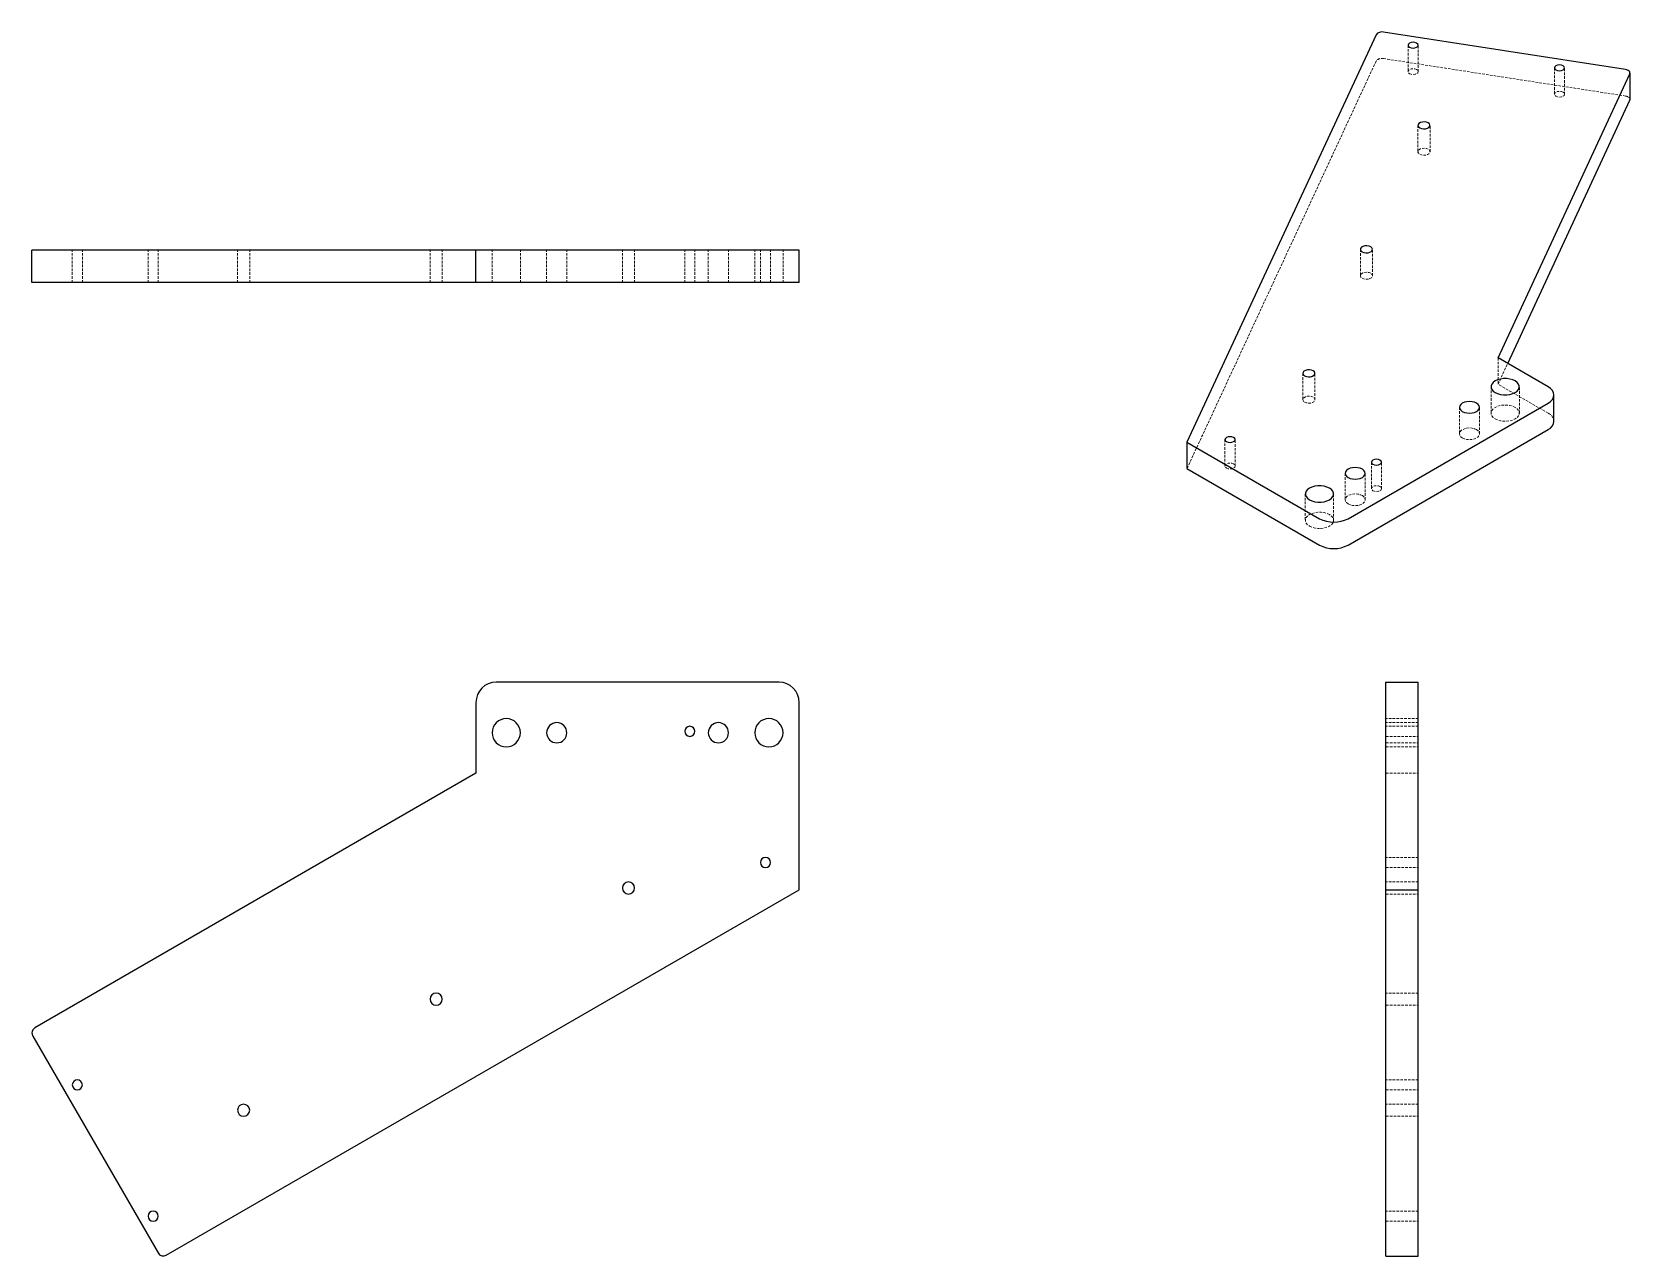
# Model space of a CAD drawing. Header units: millimetres. Extents: x -36 to 755, y -19 to 587.
import ezdxf

# ---------------------------------------------------------------- set-up
doc = ezdxf.new("R2010")
doc.units = ezdxf.units.MM
doc.linetypes.add('HIDDEN', pattern=[1.905, 1.27, -0.635])

msp = doc.modelspace()

# ---------------------------------------------------------------- linework, layer by layer
at = {"color": 7, "linetype": 'Continuous', "lineweight": 25}
for p, q in [((629.36, 585.56), (535.75, 383.87)), ((752.81, 568.26), (633.04, 586.79)), ((689.71, 425.62), (754.94, 566.14)), ((755.04, 553.52), (755.04, 566.59)), ((694.5, 422.86), (754.94, 553.07)), ((-35.91, 462.87), (-35.91, 478.87)), ((-34.41, 478.87), (-35.91, 478.87)), ((183.83, 478.87), (-34.41, 478.87)), ((183.83, 462.87), (183.83, 478.87)), ((193.83, 478.87), (183.83, 478.87)), ((333.83, 478.87), (193.83, 478.87)), ((343.83, 478.87), (333.83, 478.87)), ((343.83, 462.87), (343.83, 478.87)), ((-34.41, 462.87), (-35.91, 462.87)), ((183.83, 462.87), (-34.41, 462.87)), ((193.83, 462.87), (183.83, 462.87)), ((333.83, 462.87), (193.83, 462.87)), ((343.83, 462.87), (333.83, 462.87)), ((714.46, 411.33), (689.71, 425.62)), ((717.39, 394.19), (717.39, 407.25)), ((615.47, 346.02), (714.46, 403.17)), ((615.47, 332.95), (714.46, 390.1)), ((535.75, 383.87), (601.32, 346.02)), ((535.75, 383.87), (535.75, 370.81)), ((535.75, 370.81), (601.32, 332.95)), ((333.83, 265.11), (193.83, 265.11)), ((634.25, 265.11), (650.25, 265.11)), ((634.25, 255.11), (634.25, 265.11)), ((650.25, 255.11), (650.25, 265.11)), ((183.83, 255.11), (183.83, 220.11)), ((343.83, 162.38), (343.83, 255.11)), ((634.25, 162.38), (634.25, 255.11)), ((650.25, 162.38), (650.25, 255.11)), ((183.83, 220.11), (-34.41, 94.11)), ((30.59, -18.47), (343.83, 162.38)), ((634.25, 162.38), (650.25, 162.38)), ((634.25, -18.47), (634.25, 162.38)), ((650.25, -18.47), (650.25, 162.38)), ((-35.51, 90.01), (26.49, -17.37)), ((634.25, -18.87), (634.25, -18.47)), ((634.25, -18.87), (650.25, -18.87)), ((650.25, -18.87), (650.25, -18.47))]:
    msp.add_line(p, q, dxfattribs=at)
at = {"color": 7, "linetype": 'HIDDEN', "lineweight": 18}
for p, q in [((645.15, 580.34), (645.15, 567.28)), ((650.15, 567.28), (650.15, 580.34)), ((629.36, 572.5), (535.75, 370.81)), ((752.81, 555.2), (633.04, 573.72)), ((717.59, 569.14), (717.59, 556.07)), ((722.59, 556.07), (722.59, 569.14)), ((650.04, 540.66), (650.04, 527.6)), ((656.04, 527.6), (656.04, 540.66)), ((-15.95, 462.87), (-15.95, 478.87)), ((-10.95, 462.87), (-10.95, 478.87)), ((21.55, 462.87), (21.55, 478.87)), ((26.55, 462.87), (26.55, 478.87)), ((65.84, 462.87), (65.84, 478.87)), ((71.84, 462.87), (71.84, 478.87)), ((161.11, 462.87), (161.11, 478.87)), ((167.11, 462.87), (167.11, 478.87)), ((191.83, 462.87), (191.83, 478.87)), ((205.83, 462.87), (205.83, 478.87)), ((218.83, 462.87), (218.83, 478.87)), ((228.83, 462.87), (228.83, 478.87)), ((256.37, 462.87), (256.37, 478.87)), ((262.37, 462.87), (262.37, 478.87)), ((287.16, 462.87), (287.16, 478.87)), ((292.16, 462.87), (292.16, 478.87)), ((298.83, 462.87), (298.83, 478.87)), ((308.83, 462.87), (308.83, 478.87)), ((321.83, 462.87), (321.83, 478.87)), ((324.66, 462.87), (324.66, 478.87)), ((329.66, 462.87), (329.66, 478.87)), ((335.83, 462.87), (335.83, 478.87)), ((621.57, 479.32), (621.57, 466.26)), ((627.57, 466.26), (627.57, 479.32)), ((689.71, 425.62), (689.71, 412.55)), ((689.71, 412.55), (694.5, 422.86)), ((593.1, 417.99), (593.1, 404.92)), ((599.1, 404.92), (599.1, 417.99)), ((686.25, 411.33), (686.25, 398.27)), ((714.46, 398.27), (689.71, 412.55)), ((700.25, 398.27), (700.25, 411.33)), ((670.57, 401.13), (670.57, 388.06)), ((680.57, 388.06), (680.57, 401.13)), ((554.56, 385.18), (554.56, 372.11)), ((559.56, 372.11), (559.56, 385.18)), ((627.01, 373.97), (627.01, 360.91)), ((632.01, 360.91), (632.01, 373.97)), ((614, 368.47), (614, 355.41)), ((624, 355.41), (624, 368.47)), ((594.32, 358.27), (594.32, 345.2)), ((608.32, 345.2), (608.32, 358.27)), ((650.25, 247.11), (634.25, 247.11)), ((650.25, 245.11), (634.25, 245.11)), ((650.25, 243.3), (634.25, 243.3)), ((634.25, 238.3), (650.25, 238.3)), ((634.25, 235.11), (650.25, 235.11)), ((634.25, 233.11), (650.25, 233.11)), ((634.25, 220.11), (650.25, 220.11)), ((650.25, 178.35), (634.25, 178.35)), ((634.25, 173.35), (650.25, 173.35)), ((650.25, 166.27), (634.25, 166.27)), ((634.25, 160.27), (650.25, 160.27)), ((650.25, 111.27), (634.25, 111.27)), ((634.25, 105.27), (650.25, 105.27)), ((650.25, 68.3), (634.25, 68.3)), ((634.25, 63.3), (650.25, 63.3)), ((650.25, 56.27), (634.25, 56.27)), ((634.25, 50.27), (650.25, 50.27)), ((650.25, 3.35), (634.25, 3.35)), ((634.25, -1.65), (650.25, -1.65))]:
    msp.add_line(p, q, dxfattribs=at)
at = {"color": 7, "linetype": 'Continuous', "lineweight": 25, "flags": 128}
for points in [[(649.42, 581.36), (648.6, 581.68), (647.65, 581.79), (646.69, 581.68), (645.88, 581.36), (645.34, 580.9), (645.15, 580.34), (645.34, 579.79), (645.88, 579.32)], [(645.88, 579.32), (646.69, 579.01), (647.65, 578.9), (648.6, 579.01), (649.42, 579.32), (649.96, 579.79), (650.15, 580.34), (649.96, 580.9), (649.42, 581.36)], [(721.86, 570.16), (721.05, 570.47), (720.09, 570.58), (719.14, 570.47), (718.32, 570.16), (717.78, 569.69), (717.59, 569.14), (717.78, 568.59), (718.32, 568.12)], [(718.32, 568.12), (719.14, 567.8), (720.09, 567.69), (721.05, 567.8), (721.86, 568.12), (722.4, 568.59), (722.59, 569.14), (722.4, 569.69), (721.86, 570.16)], [(754.94, 553.07), (755.01, 553.3), (755.04, 553.52)], [(655.16, 541.89), (654.31, 542.23), (653.3, 542.39), (652.26, 542.34), (651.32, 542.08), (650.58, 541.66), (650.14, 541.11), (650.05, 540.51), (650.32, 539.93), (650.92, 539.44)], [(650.92, 539.44), (651.77, 539.09), (652.78, 538.94), (653.82, 538.99), (654.76, 539.24), (655.5, 539.67), (655.94, 540.21), (656.03, 540.81), (655.76, 541.39), (655.16, 541.89)], [(626.69, 480.55), (625.84, 480.89), (624.83, 481.05), (623.79, 481), (622.85, 480.74), (622.11, 480.32), (621.67, 479.77), (621.58, 479.17), (621.85, 478.59), (622.45, 478.1)], [(622.45, 478.1), (623.3, 477.75), (624.31, 477.6), (625.35, 477.65), (626.29, 477.91), (627.03, 478.33), (627.47, 478.88), (627.56, 479.48), (627.29, 480.06), (626.69, 480.55)], [(598.22, 419.21), (597.37, 419.56), (596.36, 419.71), (595.32, 419.66), (594.38, 419.41), (593.64, 418.98), (593.2, 418.43), (593.11, 417.84), (593.38, 417.25), (593.98, 416.76)], [(593.98, 416.76), (594.83, 416.42), (595.84, 416.26), (596.88, 416.31), (597.82, 416.57), (598.56, 416.99), (599, 417.54), (599.09, 418.14), (598.82, 418.72), (598.22, 419.21)], [(698.2, 414.19), (696.97, 414.75), (695.56, 415.15), (694.03, 415.35), (692.46, 415.35), (690.94, 415.15), (689.52, 414.75), (688.3, 414.19), (687.32, 413.48), (686.64, 412.67), (686.29, 411.78), (686.29, 410.88), (686.64, 410), (687.32, 409.18), (688.3, 408.47)], [(688.3, 408.47), (689.52, 407.91), (690.94, 407.52), (692.46, 407.32), (694.03, 407.32), (695.56, 407.52), (696.97, 407.91), (698.2, 408.47), (699.18, 409.18), (699.86, 410), (700.2, 410.88), (700.2, 411.78), (699.86, 412.67), (699.18, 413.48), (698.2, 414.19)], [(714.46, 403.17), (715.7, 404.04), (716.63, 405.04), (717.2, 406.12), (717.39, 407.25), (717.2, 408.38), (716.63, 409.46), (715.7, 410.46), (714.46, 411.33)], [(679.11, 403.17), (678.07, 403.63), (676.86, 403.92), (675.57, 404.01), (674.28, 403.92), (673.07, 403.63), (672.03, 403.17), (671.24, 402.57), (670.74, 401.87), (670.57, 401.13), (670.74, 400.38), (671.24, 399.68), (672.03, 399.09)], [(672.03, 399.09), (673.07, 398.63), (674.28, 398.34), (675.57, 398.24), (676.86, 398.34), (678.07, 398.63), (679.11, 399.09), (679.9, 399.68), (680.4, 400.38), (680.57, 401.13), (680.4, 401.87), (679.9, 402.57), (679.11, 403.17)], [(558.83, 386.2), (558.02, 386.51), (557.06, 386.62), (556.1, 386.51), (555.29, 386.2), (554.75, 385.73), (554.56, 385.18), (554.75, 384.63), (555.29, 384.16)], [(555.29, 384.16), (556.1, 383.84), (557.06, 383.73), (558.02, 383.84), (558.83, 384.16), (559.37, 384.63), (559.56, 385.18), (559.37, 385.73), (558.83, 386.2)], [(631.27, 374.99), (630.46, 375.31), (629.51, 375.42), (628.55, 375.31), (627.74, 374.99), (627.2, 374.52), (627.01, 373.97), (627.2, 373.42), (627.74, 372.95)], [(627.74, 372.95), (628.55, 372.64), (629.51, 372.53), (630.46, 372.64), (631.27, 372.95), (631.82, 373.42), (632.01, 373.97), (631.82, 374.52), (631.27, 374.99)], [(622.54, 370.51), (621.5, 370.97), (620.3, 371.26), (619, 371.36), (617.71, 371.26), (616.5, 370.97), (615.47, 370.51), (614.67, 369.91), (614.17, 369.22), (614, 368.47), (614.17, 367.72), (614.67, 367.03), (615.47, 366.43)], [(615.47, 366.43), (616.5, 365.97), (617.71, 365.68), (619, 365.58), (620.3, 365.68), (621.5, 365.97), (622.54, 366.43), (623.33, 367.03), (623.83, 367.72), (624, 368.47), (623.83, 369.22), (623.33, 369.91), (622.54, 370.51)], [(606.27, 361.12), (605.05, 361.69), (603.64, 362.08), (602.11, 362.28), (600.54, 362.28), (599.01, 362.08), (597.6, 361.69), (596.37, 361.12), (595.4, 360.42), (594.72, 359.6), (594.37, 358.72), (594.37, 357.81), (594.72, 356.93), (595.4, 356.12), (596.37, 355.41)], [(596.37, 355.41), (597.6, 354.84), (599.01, 354.45), (600.54, 354.25), (602.11, 354.25), (603.64, 354.45), (605.05, 354.84), (606.27, 355.41), (607.25, 356.12), (607.93, 356.93), (608.28, 357.81), (608.28, 358.72), (607.93, 359.6), (607.25, 360.42), (606.27, 361.12)]]:
    msp.add_lwpolyline(points, dxfattribs=at)
at = {"color": 7, "linetype": 'HIDDEN', "lineweight": 18, "flags": 128}
for points in [[(649.42, 568.3), (648.6, 568.61), (647.65, 568.72), (646.69, 568.61), (645.88, 568.3), (645.34, 567.83), (645.15, 567.28), (645.34, 566.73), (645.88, 566.26)], [(645.88, 566.26), (646.69, 565.95), (647.65, 565.84), (648.6, 565.95), (649.42, 566.26), (649.96, 566.73), (650.15, 567.28), (649.96, 567.83), (649.42, 568.3)], [(721.86, 557.09), (721.05, 557.41), (720.09, 557.52), (719.14, 557.41), (718.32, 557.09), (717.78, 556.63), (717.59, 556.07), (717.78, 555.52), (718.32, 555.05)], [(718.32, 555.05), (719.14, 554.74), (720.09, 554.63), (721.05, 554.74), (721.86, 555.05), (722.4, 555.52), (722.59, 556.07), (722.4, 556.63), (721.86, 557.09)], [(655.16, 528.82), (654.31, 529.17), (653.3, 529.32), (652.26, 529.27), (651.32, 529.02), (650.58, 528.59), (650.14, 528.05), (650.05, 527.45), (650.32, 526.87), (650.92, 526.37)], [(650.92, 526.37), (651.77, 526.03), (652.78, 525.87), (653.82, 525.92), (654.76, 526.18), (655.5, 526.6), (655.94, 527.15), (656.03, 527.75), (655.76, 528.33), (655.16, 528.82)], [(626.69, 467.48), (625.84, 467.83), (624.83, 467.99), (623.79, 467.93), (622.85, 467.68), (622.11, 467.25), (621.67, 466.71), (621.58, 466.11), (621.85, 465.53), (622.45, 465.04)], [(622.45, 465.04), (623.3, 464.69), (624.31, 464.53), (625.35, 464.59), (626.29, 464.84), (627.03, 465.27), (627.47, 465.81), (627.56, 466.41), (627.29, 466.99), (626.69, 467.48)], [(598.22, 406.15), (597.37, 406.49), (596.36, 406.65), (595.32, 406.59), (594.38, 406.34), (593.64, 405.92), (593.2, 405.37), (593.11, 404.77), (593.38, 404.19), (593.98, 403.7)], [(593.98, 403.7), (594.83, 403.35), (595.84, 403.2), (596.88, 403.25), (597.82, 403.5), (598.56, 403.93), (599, 404.47), (599.09, 405.07), (598.82, 405.65), (598.22, 406.15)], [(698.2, 401.13), (696.97, 401.69), (695.56, 402.08), (694.03, 402.28), (692.46, 402.28), (690.94, 402.08), (689.52, 401.69), (688.3, 401.13), (687.32, 400.42), (686.64, 399.6), (686.29, 398.72), (686.29, 397.82), (686.64, 396.93), (687.32, 396.12), (688.3, 395.41)], [(688.3, 395.41), (689.52, 394.85), (690.94, 394.45), (692.46, 394.25), (694.03, 394.25), (695.56, 394.45), (696.97, 394.85), (698.2, 395.41), (699.18, 396.12), (699.86, 396.93), (700.2, 397.82), (700.2, 398.72), (699.86, 399.6), (699.18, 400.42), (698.2, 401.13)], [(679.11, 390.1), (678.07, 390.56), (676.86, 390.85), (675.57, 390.95), (674.28, 390.85), (673.07, 390.56), (672.03, 390.1), (671.24, 389.51), (670.74, 388.81), (670.57, 388.06), (670.74, 387.32), (671.24, 386.62), (672.03, 386.02)], [(672.03, 386.02), (673.07, 385.56), (674.28, 385.27), (675.57, 385.18), (676.86, 385.27), (678.07, 385.56), (679.11, 386.02), (679.9, 386.62), (680.4, 387.32), (680.57, 388.06), (680.4, 388.81), (679.9, 389.51), (679.11, 390.1)], [(558.83, 373.13), (558.02, 373.45), (557.06, 373.56), (556.1, 373.45), (555.29, 373.13), (554.75, 372.67), (554.56, 372.11), (554.75, 371.56), (555.29, 371.09)], [(555.29, 371.09), (556.1, 370.78), (557.06, 370.67), (558.02, 370.78), (558.83, 371.09), (559.37, 371.56), (559.56, 372.11), (559.37, 372.67), (558.83, 373.13)], [(622.54, 357.45), (621.5, 357.91), (620.3, 358.19), (619, 358.29), (617.71, 358.19), (616.5, 357.91), (615.47, 357.45), (614.67, 356.85), (614.17, 356.15), (614, 355.41), (614.17, 354.66), (614.67, 353.96), (615.47, 353.37)], [(615.47, 353.37), (616.5, 352.91), (617.71, 352.62), (619, 352.52), (620.3, 352.62), (621.5, 352.91), (622.54, 353.37), (623.33, 353.96), (623.83, 354.66), (624, 355.41), (623.83, 356.15), (623.33, 356.85), (622.54, 357.45)], [(631.27, 361.93), (630.46, 362.24), (629.51, 362.35), (628.55, 362.24), (627.74, 361.93), (627.2, 361.46), (627.01, 360.91), (627.2, 360.35), (627.74, 359.89)], [(627.74, 359.89), (628.55, 359.57), (629.51, 359.46), (630.46, 359.57), (631.27, 359.89), (631.82, 360.35), (632.01, 360.91), (631.82, 361.46), (631.27, 361.93)], [(606.27, 348.06), (605.05, 348.62), (603.64, 349.02), (602.11, 349.22), (600.54, 349.22), (599.01, 349.02), (597.6, 348.62), (596.37, 348.06), (595.4, 347.35), (594.72, 346.54), (594.37, 345.65), (594.37, 344.75), (594.72, 343.87), (595.4, 343.05), (596.37, 342.34)], [(596.37, 342.34), (597.6, 341.78), (599.01, 341.39), (600.54, 341.19), (602.11, 341.19), (603.64, 341.39), (605.05, 341.78), (606.27, 342.34), (607.25, 343.05), (607.93, 343.87), (608.28, 344.75), (608.28, 345.65), (607.93, 346.54), (607.25, 347.35), (606.27, 348.06)]]:
    msp.add_lwpolyline(points, dxfattribs=at)
at = {"color": 7, "linetype": 'Continuous', "lineweight": 25}
for centre, radius, start, end in [((632.15, 583.34), 3.56, 75.47575, 141.39042), ((752.27, 564.39), 3.91, 61.11116, 82.02267), ((753.69, 566.58), 1.32, 340.539, 69.25792), ((712.39, 394.68), 5.03, 294.37466, 354.3052), ((608.4, 359.67), 15.37, 242.60967, 297.39033), ((608.4, 346.6), 15.37, 242.60967, 297.39033), ((193.83, 255.11), 10, 90, 180), ((333.83, 255.11), 10, 0, 90), ((198.83, 240.11), 7, 0, 180), ((328.83, 240.11), 7, 0, 180), ((198.83, 240.11), 7, 180, 0), ((223.83, 240.11), 5, 0, 180), ((223.83, 240.11), 5, 180, 0), ((289.66, 240.8), 2.5, 0, 180), ((289.66, 240.8), 2.5, 180, 0), ((303.83, 240.11), 5, 0, 180), ((303.83, 240.11), 5, 180, 0), ((328.83, 240.11), 7, 180, 0), ((327.16, 175.85), 2.5, 0, 180), ((327.16, 175.85), 2.5, 180, 0), ((259.37, 163.27), 3, 0, 180), ((259.37, 163.27), 3, 180, 0), ((164.11, 108.27), 3, 0, 180), ((164.11, 108.27), 3, 180, 0), ((-32.91, 91.51), 3, 120, 180), ((-32.91, 91.51), 3, 180, 210), ((-13.45, 65.8), 2.5, 0, 180), ((-13.45, 65.8), 2.5, 180, 0), ((68.84, 53.27), 3, 0, 180), ((68.84, 53.27), 3, 180, 0), ((24.05, 0.85), 2.5, 0, 180), ((24.05, 0.85), 2.5, 180, 0), ((29.09, -15.87), 3, 210, 300)]:
    msp.add_arc(centre, radius, start, end, dxfattribs=at)
at = {"color": 7, "linetype": 'HIDDEN', "lineweight": 18}
for centre, radius, start, end in [((632.15, 570.28), 3.56, 75.47575, 141.39042), ((752.27, 551.33), 3.91, 61.11116, 82.02267), ((753.53, 553.37), 1.52, 5.8452, 65.47494), ((712.39, 393.69), 5.03, 5.6948, 65.62534)]:
    msp.add_arc(centre, radius, start, end, dxfattribs=at)

doc.saveas('drawing.dxf')
